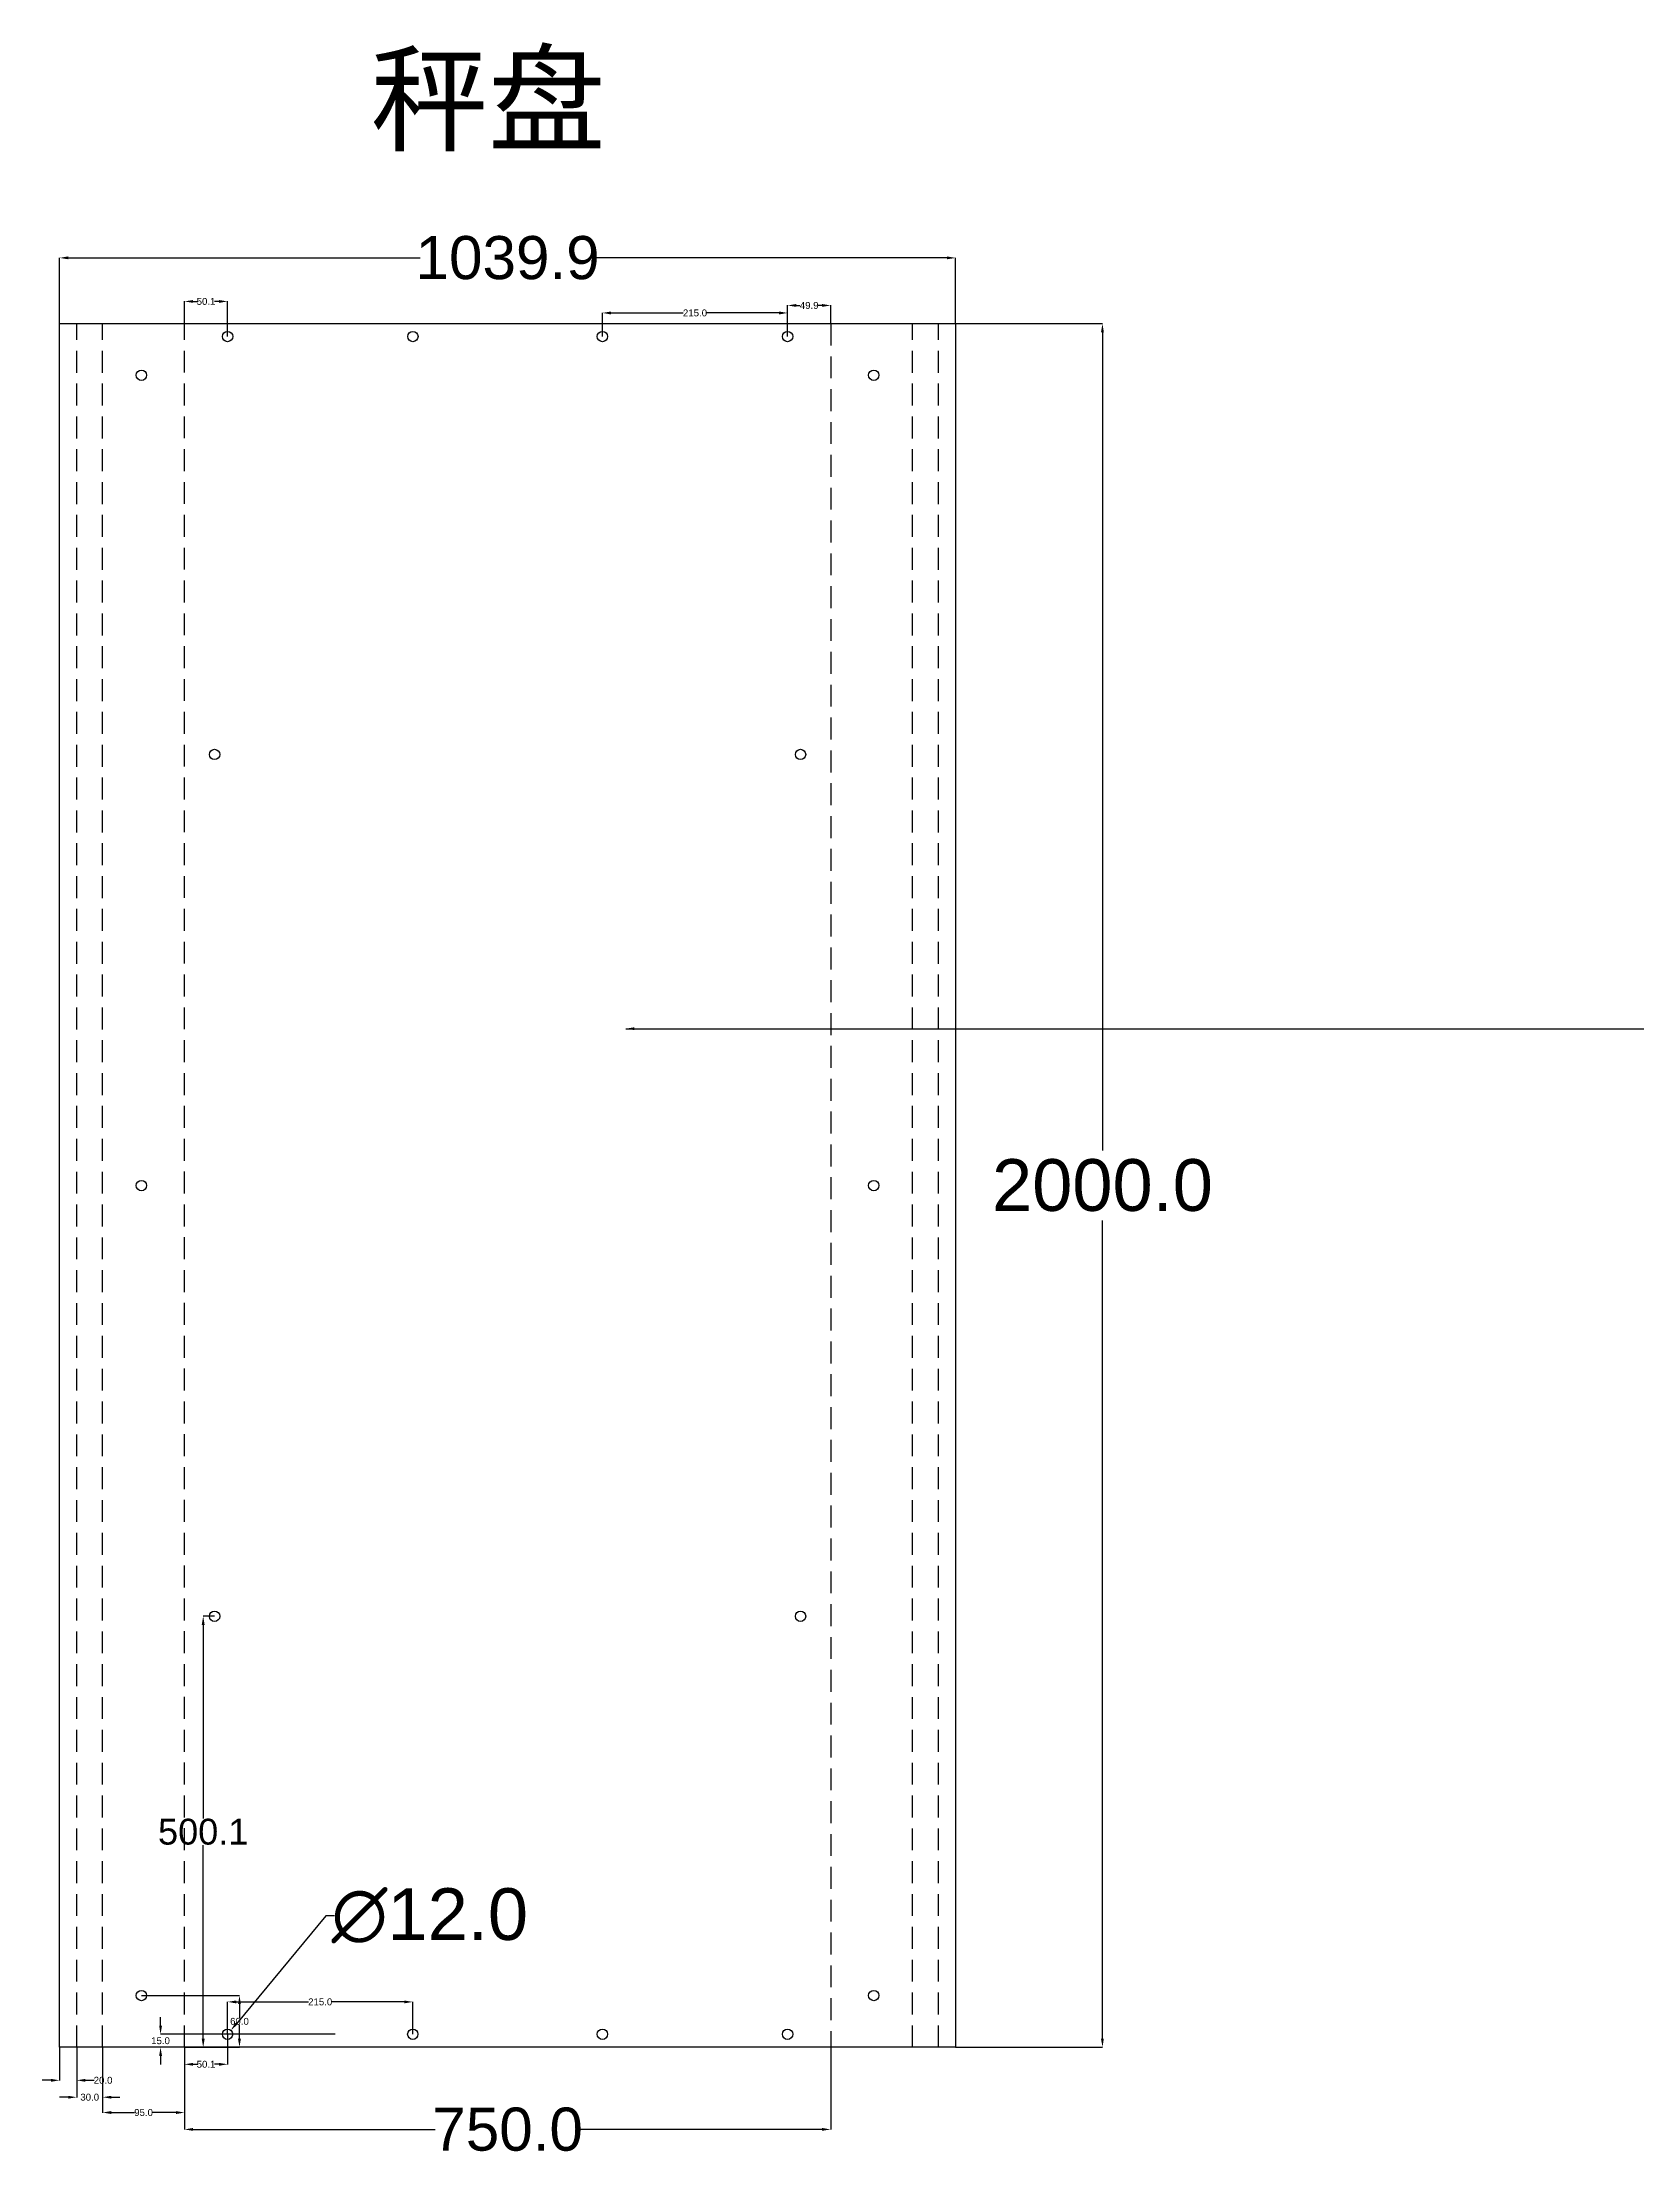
# Model space of a CAD drawing. Header units: millimetres. Extents: x 168 to 3869, y -150 to 2599.
# Drawn here: x 168 to 2019, y -150 to 2304 of the extents above; entities that cross this region are included whole.
import ezdxf

# ---------------------------------------------------------------- set-up
doc = ezdxf.new("R2010")
doc.units = ezdxf.units.MM
doc.linetypes.add('DASHEDX2', pattern=[38.1, 25.4, -12.7])
doc.styles.get("Standard").update_dxf_attribs({"font": 'arial.ttf'})
doc.dimstyles.get("Standard").update_dxf_attribs({"dimtxt": 8, "dimasz": 10, "dimexe": 0.18, "dimexo": 0.0625, "dimgap": 0.09, "dimtad": 0, "dimtih": 1, "dimtoh": 1, "dimdec": 1, "dimzin": 0, "dimdsep": 46, "dimtxsty": 'Standard', "dimcen": 0.09, "dimclrd": 3, "dimclre": 3, "dimclrt": 3, "dimadec": 0, "dimazin": 0, "dimtfac": 1, "dimtdec": 1, "dimtofl": 0, "dimtmove": 0, "dimatfit": 3, "dimfxl": 1, "dimtolj": 1, "dimtzin": 0, "dimarcsym": 0})

# ---------------------------------------------------------------- blocks, each defined once
blk = doc.blocks.new('*D1')
at = {"color": 3, "lineweight": -2, "transparency": 16777216}
for p, q in [((1228.5, 1977.8), (1399.1, 1977.8)), ((1398.9, 1967.8), (1398.9, 1018.4)), ((1398.9, -12.2), (1398.9, 937.1)), ((1228.5, -22.2), (1399.1, -22.2))]:
    blk.add_line(p, q, dxfattribs=at)
at = {"color": 3, "transparency": 16777216}
for points in [[(1397.2, 1967.8), (1400.5, 1967.8), (1398.9, 1977.8)], [(1397.2, -12.2), (1400.5, -12.2), (1398.9, -22.2)]]:
    blk.add_solid(points, dxfattribs=at)
at = {"layer": 'Defpoints', "color": 0, "transparency": 16777216}
for p in [(1228.5, 1977.8), (1228.5, -22.2), (1398.9, -22.2)]:
    blk.add_point(p, dxfattribs=at)
at = {"color": 3, "transparency": 16777216, "insert": (1398.9, 977.8), "char_height": 60, "attachment_point": 5}
blk.add_mtext('\\A1;2000.0', dxfattribs=at)
blk = doc.blocks.new('*D2')
at = {"color": 3, "lineweight": -2, "transparency": 16777216}
for p, q in [((497.7, 130.3), (393.7, 5.1)), ((507.7, 130.3), (497.7, 130.3)), ((383.4, -7.2), (383.6, -7.2)), ((383.5, -7.3), (383.5, -7.1))]:
    blk.add_line(p, q, dxfattribs=at)
at = {"color": 3, "transparency": 16777216}
blk.add_solid([(392.4, 6.2), (395, 4.1), (387.3, -2.6)], dxfattribs=at)
at = {"layer": 'Defpoints', "color": 0, "transparency": 16777216}
for p in [(379.6, -11.8), (387.3, -2.6)]:
    blk.add_point(p, dxfattribs=at)
at = {"color": 3, "transparency": 16777216, "insert": (618.2, 130.3), "char_height": 60, "attachment_point": 5}
blk.add_mtext('\\A1;∅12.0', dxfattribs=at)
blk = doc.blocks.new('*D3')
at = {"color": 3, "lineweight": -2, "transparency": 16777216}
for p, q in [((333.5, -22.3), (333.5, -117.8)), ((1083.5, -22.3), (1083.5, -117.8)), ((343.5, -117.6), (624.3, -117.6)), ((1073.5, -117.6), (792.6, -117.6))]:
    blk.add_line(p, q, dxfattribs=at)
at = {"color": 3, "transparency": 16777216}
for points in [[(343.5, -115.9), (343.5, -119.2), (333.5, -117.6)], [(1073.5, -115.9), (1073.5, -119.2), (1083.5, -117.6)]]:
    blk.add_solid(points, dxfattribs=at)
at = {"layer": 'Defpoints', "color": 0, "transparency": 16777216}
for p in [(333.5, -22.2), (1083.5, -22.2), (1083.5, -117.6)]:
    blk.add_point(p, dxfattribs=at)
at = {"color": 3, "transparency": 16777216, "insert": (708.5, -117.6), "char_height": 50, "attachment_point": 5}
blk.add_mtext('\\A1;750.0', dxfattribs=at)
blk = doc.blocks.new('*D4')
at = {"color": 3, "linetype": 'ByBlock', "lineweight": -2, "transparency": 16777216}
for p, q in [((238.5, -22.3), (238.5, -98.2)), ((333.5, -22.3), (333.5, -98.2)), ((248.5, -98), (275.5, -98)), ((323.5, -98), (296.4, -98))]:
    blk.add_line(p, q, dxfattribs=at)
at = {"color": 3, "linetype": 'ByBlock', "transparency": 16777216}
for points in [[(248.5, -96.3), (248.5, -99.7), (238.5, -98)], [(323.5, -96.3), (323.5, -99.7), (333.5, -98)]]:
    blk.add_solid(points, dxfattribs=at)
at = {"layer": 'Defpoints', "color": 0, "linetype": 'ByBlock', "transparency": 16777216}
for p in [(238.5, -22.3), (333.5, -22.3), (333.5, -98)]:
    blk.add_point(p, dxfattribs=at)
at = {"color": 3, "linetype": 'ByBlock', "transparency": 16777216, "insert": (286, -98), "char_height": 8, "attachment_point": 5}
blk.add_mtext('\\A1;95.0', dxfattribs=at)
blk = doc.blocks.new('*D5')
at = {"color": 3, "linetype": 'ByBlock', "lineweight": -2, "transparency": 16777216}
for p, q in [((208.5, -22.3), (208.5, -80.4)), ((238.5, -22.4), (238.5, -80.4)), ((198.5, -80.2), (188.5, -80.2)), ((248.5, -80.2), (258.5, -80.2))]:
    blk.add_line(p, q, dxfattribs=at)
at = {"color": 3, "linetype": 'ByBlock', "transparency": 16777216}
for points in [[(198.5, -78.6), (198.5, -81.9), (208.5, -80.2)], [(248.5, -78.6), (248.5, -81.9), (238.5, -80.2)]]:
    blk.add_solid(points, dxfattribs=at)
at = {"layer": 'Defpoints', "color": 0, "linetype": 'ByBlock', "transparency": 16777216}
for p in [(208.5, -22.2), (238.5, -22.3), (238.5, -80.2)]:
    blk.add_point(p, dxfattribs=at)
at = {"color": 3, "linetype": 'ByBlock', "transparency": 16777216, "insert": (223.5, -80.2), "char_height": 8, "attachment_point": 5}
blk.add_mtext('\\A1;30.0', dxfattribs=at)
blk = doc.blocks.new('*D6')
at = {"color": 3, "linetype": 'ByBlock', "lineweight": -2, "transparency": 16777216}
for p, q in [((188.5, -22.3), (188.5, -60.8)), ((208.5, -22.3), (208.5, -60.8)), ((178.5, -60.6), (168.5, -60.6)), ((218.5, -60.6), (228.5, -60.6))]:
    blk.add_line(p, q, dxfattribs=at)
at = {"color": 3, "linetype": 'ByBlock', "transparency": 16777216}
for points in [[(178.5, -58.9), (178.5, -62.3), (188.5, -60.6)], [(218.5, -58.9), (218.5, -62.3), (208.5, -60.6)]]:
    blk.add_solid(points, dxfattribs=at)
at = {"layer": 'Defpoints', "color": 0, "linetype": 'ByBlock', "transparency": 16777216}
for p in [(188.5, -22.2), (208.5, -22.2), (208.5, -60.6)]:
    blk.add_point(p, dxfattribs=at)
at = {"color": 3, "linetype": 'ByBlock', "transparency": 16777216, "insert": (239, -60.6), "char_height": 8, "attachment_point": 5}
blk.add_mtext('\\A1;20.0', dxfattribs=at)
blk = doc.blocks.new('*D14')
at = {"color": 3, "linetype": 'ByBlock', "lineweight": -2, "transparency": 16777216}
for p, q in [((305.7, 2.8), (305.7, 12.8)), ((508.5, -7.2), (305.6, -7.2)), ((333.4, -22.2), (305.6, -22.2)), ((305.7, -32.2), (305.7, -42.2))]:
    blk.add_line(p, q, dxfattribs=at)
at = {"color": 3, "linetype": 'ByBlock', "transparency": 16777216}
for points in [[(304.1, 2.8), (307.4, 2.8), (305.7, -7.2)], [(304.1, -32.2), (307.4, -32.2), (305.7, -22.2)]]:
    blk.add_solid(points, dxfattribs=at)
at = {"layer": 'Defpoints', "color": 0, "linetype": 'ByBlock', "transparency": 16777216}
for p in [(305.7, -22.2), (333.5, -22.2), (508.6, -7.2)]:
    blk.add_point(p, dxfattribs=at)
at = {"color": 3, "linetype": 'ByBlock', "transparency": 16777216, "insert": (305.7, -14.7), "char_height": 8, "attachment_point": 5}
blk.add_mtext('\\A1;15.0', dxfattribs=at)
blk = doc.blocks.new('*D16')
at = {"color": 3, "linetype": 'ByBlock', "lineweight": -2, "transparency": 16777216}
for p, q in [((333.5, -22.3), (333.5, -42.2)), ((383.6, -7.2), (383.6, -42.2)), ((343.5, -42), (348.8, -42)), ((373.6, -42), (368.2, -42))]:
    blk.add_line(p, q, dxfattribs=at)
at = {"color": 3, "linetype": 'ByBlock', "transparency": 16777216}
for points in [[(343.5, -40.4), (343.5, -43.7), (333.5, -42)], [(373.6, -40.4), (373.6, -43.7), (383.6, -42)]]:
    blk.add_solid(points, dxfattribs=at)
at = {"layer": 'Defpoints', "color": 0, "linetype": 'ByBlock', "transparency": 16777216}
for p in [(333.5, -22.2), (383.6, -7.2), (333.5, -42)]:
    blk.add_point(p, dxfattribs=at)
at = {"color": 3, "linetype": 'ByBlock', "transparency": 16777216, "insert": (358.5, -42), "char_height": 8, "attachment_point": 5}
blk.add_mtext('\\A1;50.1', dxfattribs=at)
blk = doc.blocks.new('*D17')
at = {"color": 3, "linetype": 'ByBlock', "lineweight": -2, "transparency": 16777216}
for p, q in [((1033.5, 1962.8), (1033.5, 1999)), ((1043.5, 1998.8), (1047.8, 1998.8)), ((1073.5, 1998.8), (1069.1, 1998.8)), ((1083.5, 1977.8), (1083.5, 1999))]:
    blk.add_line(p, q, dxfattribs=at)
at = {"color": 3, "linetype": 'ByBlock', "transparency": 16777216}
for points in [[(1043.5, 2000.5), (1043.5, 1997.2), (1033.5, 1998.8)], [(1073.5, 2000.5), (1073.5, 1997.2), (1083.5, 1998.8)]]:
    blk.add_solid(points, dxfattribs=at)
at = {"layer": 'Defpoints', "color": 0, "linetype": 'ByBlock', "transparency": 16777216}
for p in [(1083.5, 1998.8), (1083.5, 1977.8), (1033.5, 1962.8)]:
    blk.add_point(p, dxfattribs=at)
at = {"color": 3, "linetype": 'ByBlock', "transparency": 16777216, "insert": (1058.5, 1998.8), "char_height": 8, "attachment_point": 5}
blk.add_mtext('\\A1;49.9', dxfattribs=at)
blk = doc.blocks.new('*D18')
at = {"color": 3, "linetype": 'ByBlock', "lineweight": -2, "transparency": 16777216}
for p, q in [((333.5, 1977.8), (333.5, 2003.6)), ((343.5, 2003.5), (348.8, 2003.5)), ((373.5, 2003.5), (368.2, 2003.5)), ((383.5, 1962.8), (383.5, 2003.6))]:
    blk.add_line(p, q, dxfattribs=at)
at = {"color": 3, "linetype": 'ByBlock', "transparency": 16777216}
for points in [[(343.5, 2005.1), (343.5, 2001.8), (333.5, 2003.5)], [(373.5, 2005.1), (373.5, 2001.8), (383.5, 2003.5)]]:
    blk.add_solid(points, dxfattribs=at)
at = {"layer": 'Defpoints', "color": 0, "linetype": 'ByBlock', "transparency": 16777216}
for p in [(333.5, 2003.5), (333.5, 1977.8), (383.5, 1962.8)]:
    blk.add_point(p, dxfattribs=at)
at = {"color": 3, "linetype": 'ByBlock', "transparency": 16777216, "insert": (358.5, 2003.5), "char_height": 8, "attachment_point": 5}
blk.add_mtext('\\A1;50.1', dxfattribs=at)
blk = doc.blocks.new('*D19')
at = {"color": 3, "linetype": 'ByBlock', "lineweight": -2, "transparency": 16777216}
for p, q in [((818.5, 1962.8), (818.5, 1990.3)), ((828.5, 1990.1), (912.4, 1990.1)), ((1023.5, 1990.1), (939.7, 1990.1)), ((1033.5, 1962.8), (1033.5, 1990.3))]:
    blk.add_line(p, q, dxfattribs=at)
at = {"color": 3, "linetype": 'ByBlock', "transparency": 16777216}
for points in [[(828.5, 1991.8), (828.5, 1988.4), (818.5, 1990.1)], [(1023.5, 1991.8), (1023.5, 1988.4), (1033.5, 1990.1)]]:
    blk.add_solid(points, dxfattribs=at)
at = {"layer": 'Defpoints', "color": 0, "linetype": 'ByBlock', "transparency": 16777216}
for p in [(1033.5, 1990.1), (818.5, 1962.8), (1033.5, 1962.8)]:
    blk.add_point(p, dxfattribs=at)
at = {"color": 3, "linetype": 'ByBlock', "transparency": 16777216, "insert": (926, 1990.1), "char_height": 8, "attachment_point": 5}
blk.add_mtext('\\A1;215.0', dxfattribs=at)
blk = doc.blocks.new('*D20')
at = {"color": 3, "linetype": 'ByBlock', "lineweight": -2, "transparency": 16777216}
for p, q in [((368.4, 477.8), (355, 477.8)), ((355.2, 467.8), (355.2, 243.1)), ((355.2, -12.3), (355.2, 212.3)), ((333.5, -22.3), (355.4, -22.3))]:
    blk.add_line(p, q, dxfattribs=at)
at = {"color": 3, "linetype": 'ByBlock', "transparency": 16777216}
for points in [[(353.5, 467.8), (356.9, 467.8), (355.2, 477.8)], [(353.5, -12.3), (356.9, -12.3), (355.2, -22.3)]]:
    blk.add_solid(points, dxfattribs=at)
at = {"layer": 'Defpoints', "color": 0, "linetype": 'ByBlock', "transparency": 16777216}
for p in [(368.5, 477.8), (333.5, -22.3), (355.2, -22.3)]:
    blk.add_point(p, dxfattribs=at)
at = {"color": 3, "linetype": 'ByBlock', "transparency": 16777216, "insert": (355.2, 227.7), "char_height": 30, "attachment_point": 5}
blk.add_mtext('\\A1;500.1', dxfattribs=at)
blk = doc.blocks.new('*D22')
at = {"color": 3, "linetype": 'ByBlock', "lineweight": -2, "transparency": 16777216}
for p, q in [((283.5, 37.8), (397.5, 37.8)), ((397.3, 27.8), (397.3, 12)), ((397.3, -12.2), (397.3, 3.6)), ((333.5, -22.2), (397.5, -22.2))]:
    blk.add_line(p, q, dxfattribs=at)
at = {"color": 3, "linetype": 'ByBlock', "transparency": 16777216}
for points in [[(395.6, 27.8), (399, 27.8), (397.3, 37.8)], [(395.6, -12.2), (399, -12.2), (397.3, -22.2)]]:
    blk.add_solid(points, dxfattribs=at)
at = {"layer": 'Defpoints', "color": 0, "linetype": 'ByBlock', "transparency": 16777216}
for p in [(283.5, 37.8), (397.3, 37.8), (333.4, -22.2)]:
    blk.add_point(p, dxfattribs=at)
at = {"color": 3, "linetype": 'ByBlock', "transparency": 16777216, "insert": (397.3, 7.8), "char_height": 8, "attachment_point": 5}
blk.add_mtext('\\A1;60.0', dxfattribs=at)
blk = doc.blocks.new('*D23')
at = {"color": 3, "linetype": 'ByBlock', "lineweight": -2, "transparency": 16777216}
for p, q in [((383.5, -7), (383.5, 30.6)), ((393.5, 30.4), (477.3, 30.4)), ((588.5, 30.4), (504.6, 30.4)), ((598.5, -7.1), (598.5, 30.6))]:
    blk.add_line(p, q, dxfattribs=at)
at = {"color": 3, "linetype": 'ByBlock', "transparency": 16777216}
for points in [[(393.5, 32), (393.5, 28.7), (383.5, 30.4)], [(588.5, 32), (588.5, 28.7), (598.5, 30.4)]]:
    blk.add_solid(points, dxfattribs=at)
at = {"layer": 'Defpoints', "color": 0, "linetype": 'ByBlock', "transparency": 16777216}
for p in [(598.5, 30.4), (383.5, -7.1), (598.5, -7.2)]:
    blk.add_point(p, dxfattribs=at)
at = {"color": 3, "linetype": 'ByBlock', "transparency": 16777216, "insert": (491, 30.4), "char_height": 8, "attachment_point": 5}
blk.add_mtext('\\A1;215.0', dxfattribs=at)
blk = doc.blocks.new('*D25')
at = {"color": 3, "linetype": 'ByBlock', "lineweight": -2, "transparency": 16777216}
for p, q in [((188.5, 1977.8), (188.5, 2054.2)), ((198.5, 2054), (606.9, 2054)), ((1218.5, 2054), (810.1, 2054)), ((1228.5, 1977.8), (1228.5, 2054.2))]:
    blk.add_line(p, q, dxfattribs=at)
at = {"color": 3, "linetype": 'ByBlock', "transparency": 16777216}
for points in [[(198.5, 2055.7), (198.5, 2052.4), (188.5, 2054)], [(1218.5, 2055.7), (1218.5, 2052.4), (1228.5, 2054)]]:
    blk.add_solid(points, dxfattribs=at)
at = {"layer": 'Defpoints', "color": 0, "linetype": 'ByBlock', "transparency": 16777216}
for p in [(1228.5, 2054), (188.5, 1977.8), (1228.5, 1977.8)]:
    blk.add_point(p, dxfattribs=at)
at = {"color": 3, "linetype": 'ByBlock', "transparency": 16777216, "insert": (708.5, 2054), "char_height": 50, "attachment_point": 5}
blk.add_mtext('\\A1;1039.9', dxfattribs=at)

msp = doc.modelspace()

# ---------------------------------------------------------------- linework, layer by layer
for p, q in [((188.46, -22.22), (188.52, 1977.78)), ((188.52, 1977.78), (1228.52, 1977.78)), ((1228.46, 1977.78), (1228.46, -22.22)), ((1228.46, -22.22), (188.46, -22.22))]:
    msp.add_line(p, q)
at = {"color": 4, "linetype": 'DASHEDX2'}
for p, q in [((208.46, -22.28), (208.46, 1977.78)), ((238.46, -22.28), (238.46, 1977.78)), ((333.46, -22.22), (333.46, 1977.78)), ((1083.46, 1977.78), (1083.46, -22.22)), ((1178.46, -22.28), (1178.46, 1977.78)), ((1208.46, -22.28), (1208.46, 1977.78))]:
    msp.add_line(p, q, dxfattribs=at)
for centre in [(383.52, 1962.78), (598.52, 1962.78), (818.52, 1962.78), (1033.52, 1962.78), (368.46, 1477.78), (1048.46, 1477.78), (368.46, 477.78), (1048.46, 477.78), (383.46, -7.18), (598.46, -7.18), (818.46, -7.22), (1033.46, -7.22)]:
    msp.add_circle(centre, 6)
at = {"linetype": 'ByBlock'}
for centre in [(283.46, 1917.78), (1133.46, 1917.78), (283.46, 977.59), (1133.46, 977.59), (283.46, 37.78), (1133.46, 37.78)]:
    msp.add_circle(centre, 6, dxfattribs=at)

# ---------------------------------------------------------------- texts
at = {"color": 2, "linetype": 'ByBlock', "insert": (549.35, 2288.21), "char_height": 100, "width": 1275.452, "attachment_point": 1}
msp.add_mtext('{\\fSimSun|b0|i0|c134|p2;秤盘}', dxfattribs=at)

# ---------------------------------------------------------------- dimensions: what is measured, and where the dimension line sits
at = {"linetype": 'ByBlock'}
dim = msp.add_linear_dim(base=(1228.46, 2054.02), p1=(188.52, 1977.78), p2=(1228.46, 1977.78), dimstyle='Standard', override={"dimtxt": 50}, dxfattribs=at)
dim.commit()
dim.dimension.update_dxf_attribs({"geometry": '*D25', "text_midpoint": (708.49, 2054.02)})
for base, p1, p2, picture, middle in [((333.46, 2003.45), (383.52, 1962.78), (333.46, 1977.78), '*D18', (358.49, 2003.45)), ((1033.52, 1990.11), (818.52, 1962.78), (1033.52, 1962.78), '*D19', (926.02, 1990.11)), ((1083.46, 1998.83), (1033.52, 1962.78), (1083.46, 1977.78), '*D17', (1058.49, 1998.83)), ((598.46, 30.37), (383.46, -7.09), (598.46, -7.18), '*D23', (490.96, 30.37)), ((208.46, -60.61), (188.46, -22.22), (208.46, -22.22), '*D6', (239, -60.61)), ((333.46, -98.01), (238.46, -22.28), (333.46, -22.28), '*D4', (285.96, -98.01)), ((333.46, -42.04), (383.55, -7.18), (333.46, -22.22), '*D16', (358.51, -42.04))]:
    dim = msp.add_linear_dim(base=base, p1=p1, p2=p2, dimstyle='Standard', dxfattribs=at)
    dim.commit()
    dim.dimension.update_dxf_attribs({"geometry": picture, "text_midpoint": middle})
dim = msp.add_linear_dim(base=(1398.87, -22.22), p1=(1228.46, 1977.78), p2=(1228.46, -22.22), angle=90, dimstyle='Standard', override={"dimtxt": 60, "dimgap": 10})
dim.commit()
dim.dimension.update_dxf_attribs({"geometry": '*D1', "text_midpoint": (1398.87, 977.78)})
dim = msp.add_linear_dim(base=(355.19, -22.34), p1=(368.46, 477.78), p2=(333.46, -22.34), angle=90, dimstyle='Standard', override={"dimtxt": 30}, dxfattribs=at)
dim.commit()
dim.dimension.update_dxf_attribs({"geometry": '*D20', "text_midpoint": (355.19, 227.72)})
dim = msp.add_diameter_dim_2p(p1=(379.63, -11.8), p2=(387.3, -2.57), dimstyle='Standard', override={"dimtxt": 60})
dim.commit()
dim.dimension.update_dxf_attribs({"geometry": '*D2', "text_midpoint": (618.25, 130.33), "dimtype": 163})
for base, p1, p2, picture, middle in [((397.31, 37.78), (333.4, -22.22), (283.46, 37.78), '*D22', (397.31, 7.78)), ((305.75, -22.22), (508.55, -7.22), (333.46, -22.22), '*D14', (305.75, -14.72))]:
    dim = msp.add_linear_dim(base=base, p1=p1, p2=p2, angle=90, dimstyle='Standard', dxfattribs=at)
    dim.commit()
    dim.dimension.update_dxf_attribs({"geometry": picture, "text_midpoint": middle})
dim = msp.add_linear_dim(base=(238.46, -80.22), p1=(208.46, -22.22), p2=(238.46, -22.34), dimstyle='Standard', dxfattribs=at)
dim.commit()
dim.dimension.update_dxf_attribs({"geometry": '*D5', "text_midpoint": (223.46, -80.22), "dimtype": 160})
dim = msp.add_linear_dim(base=(1083.46, -117.58), p1=(333.46, -22.22), p2=(1083.46, -22.22), dimstyle='Standard', override={"dimtxt": 50})
dim.commit()
dim.dimension.update_dxf_attribs({"geometry": '*D3', "text_midpoint": (708.46, -117.58)})

# ---------------------------------------------------------------- leaders
at = {"linetype": 'ByBlock', "annotation_type": 0, "has_hookline": 1, "hookline_direction": 0, "text_width": 1126.88}
msp.add_leader([(845.54, 1159.62), (2227.28, 1159.62), (2217.28, 250.84), (2227.28, 250.84)], dimstyle='Standard', override={"dimgap": 0.09, "dimtad": 0}, dxfattribs=at)

doc.saveas('drawing.dxf')
